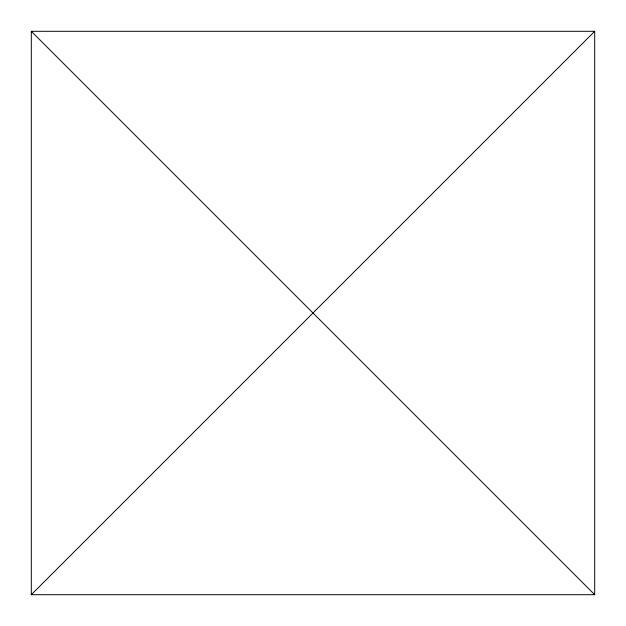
<?xml version="1.0" encoding="UTF-8"?>
<svg xmlns="http://www.w3.org/2000/svg" width="626" height="626" viewBox="0 0 626 626"><rect width="100%" height="100%" fill="white"/><g stroke="black" fill="none" stroke-linecap="round" stroke-linejoin="round"><path stroke-width="0.94" d="M31.3 594.7L594.7 31.3L594.7 594.7L31.3 594.7L31.3 31.3L594.7 31.3M31.3 31.3L594.7 594.7"/></g></svg>
